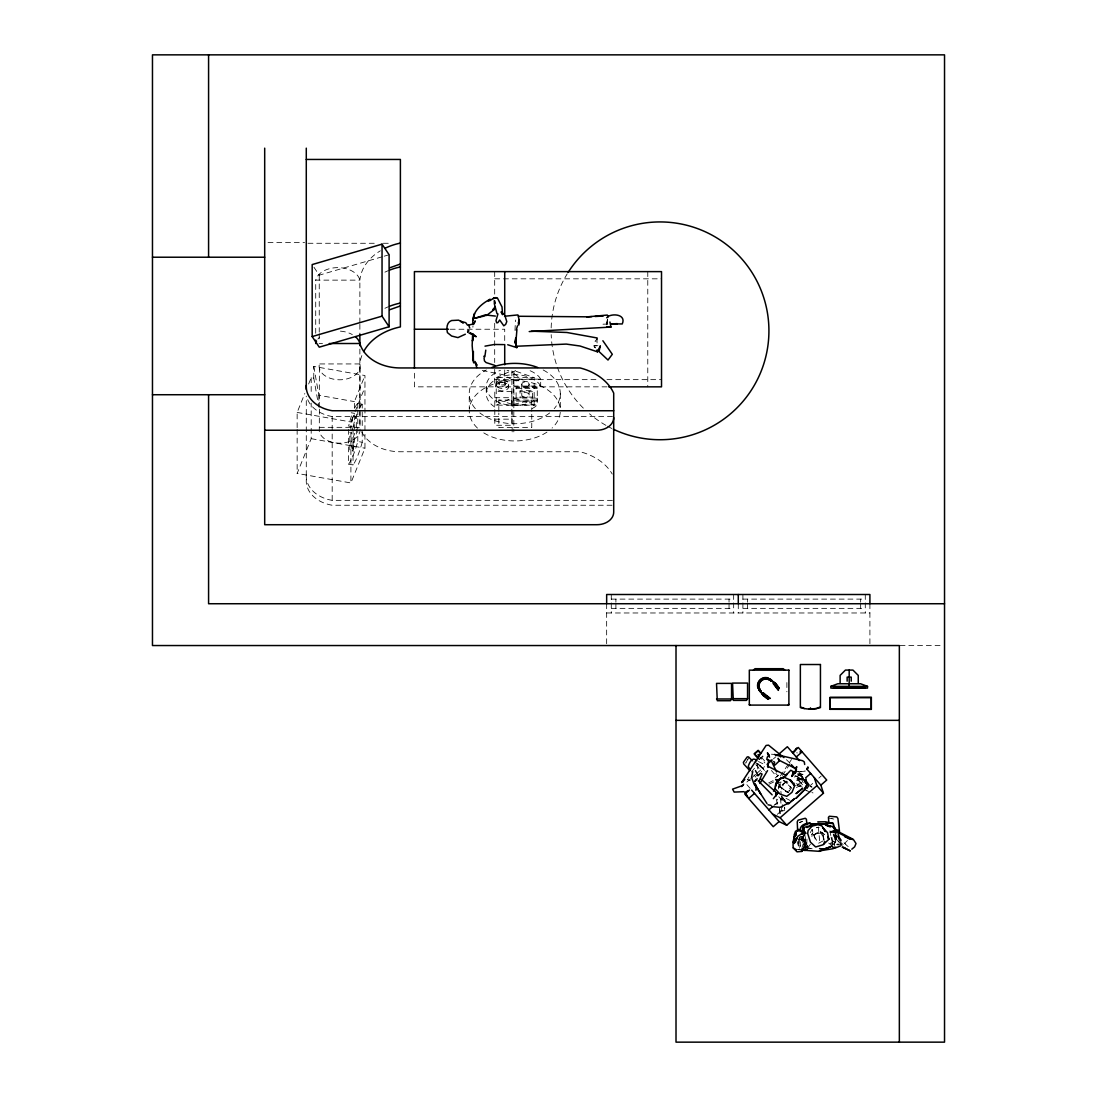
<?xml version="1.0" encoding="UTF-8"?>
<svg xmlns="http://www.w3.org/2000/svg" width="1097" height="1097" viewBox="0 0 1097 1097"><rect width="100%" height="100%" fill="white"/><g stroke="black" fill="none" stroke-linecap="round" stroke-linejoin="round"><path stroke-width="0.75" stroke-dasharray="5 3.75" d="M597.056 337.958L597.042 345.939L593.628 345.802L595.52 347.941L595.054 346.378M823.559 840.014L822.613 832.842L820.446 831.581L824.341 840.302M776.237 799.151L777.389 803.909L777.389 799.233M803.525 836.737L804.499 847.254L805.678 839.178L805.088 836.284M802.812 837.011L807.584 846.555L802.428 836.092L806.994 844.402L803.388 839.136L808.174 839.712M803.58 835.132L803.511 841.248L806.199 850.394L801.756 840.549L802.236 837.272M806.953 839.136L806.679 846.473L804.005 847.337M515 330.458L515.425 320.022M757.739 768.942L757.862 762.922L765.692 771.534M472.876 327.194L472.972 325.878M840.014 841.372L840.275 837.971M606.888 324.835L607.436 320.338M840.508 844.594L841.399 837.477M804.485 846.212L805.486 839.356L799.686 838.615M607.491 319.117L606.504 325.686L607.423 319.597M811.89 836.558L812.411 833.336L810.71 835.887M804.499 847.254L805.486 841.66L805.349 844.525L804.937 833.35M831.992 845.088L833.885 834.556M834.104 846.706L836.394 835.036M803.854 835.585L803.114 838.574L802.702 836.531L806.117 847.35M836.353 835.05L833.926 844.046L835.804 840.823L830.936 842.619M801.962 848.173L804.17 840.206L797.108 838.876M778.335 788.99L780.282 782.847L778.637 787.673M297.15 427.679L297.15 412.431L304.815 393.48M308.641 384.005L311.191 377.697L313.783 378.15L318.857 407.014M313.783 378.15L313.783 366.439L364.958 375.531L364.958 448.22L350.903 482.954L297.15 473.41L311.191 438.677L311.191 403.106M354.4 408.303L354.4 401.612L364.958 375.531M350.903 430.449L350.903 421.975L354.4 413.336L351.177 412.76M355.03 411.8L364.958 387.241M351.808 430.627L354.688 423.511L354.688 433.507L351.246 442.036L351.246 432.053M805.5 831.732L802.812 838.026L805.637 847.611L802.812 838.026L804.293 834.57M802.606 838.204L803.978 835.503M747.921 759.11L745.727 763.155L748.771 757.643M810.272 832.623L812.109 829.469L815.318 839.397L813.864 834.652L817.58 832.65L822.613 832.842L824.464 834.611L817.58 832.65L813.371 835.352L817.402 833.322L822.613 832.842L823.957 839.918M748.044 778.513L748.99 777.033M782.449 775.428L791.595 761.469M788.441 792.363L794.667 782.915M780.324 776.004L788.743 763.567M789.675 762.196L791.54 759.426M801.071 783.601L804.526 778.774M515.686 370.567L511.97 372.432L513.094 370.951L514.164 373.816L520.101 377.985L518.552 380.371L516.481 380.878L512.957 380.302L503.468 374.804L482.282 370.471M807.433 847.981L810.464 844.169M782.874 810.82L781.859 810.916L780.118 796.011M751.376 772.069L758 763.951L763.471 768.942L756.697 763.923M847.487 840.508L844.649 843.36L848.283 846.473M597.042 339.11L594.999 341.304L596.069 341.318M759.193 759.247L762.854 756.052L762.237 755.339M759.261 759.673L763.279 756.162L762.525 755.312M750.65 778.747L745.576 783.162L750.677 789.004M751.911 777.636L755.71 774.331M756.971 773.22L764.568 766.597M773.426 758.877L775.949 756.669M773.961 805.472L782.819 797.738M796.737 785.603L803.073 780.077M777.266 814.358L783.587 808.846M810.162 785.658L812.699 783.45M818.828 778.102L821.173 776.059M532.127 408.55A28.522 18.896 0 0 0 534.938 406.918L537.201 404.958L537.201 398.074L534.938 400.021A28.522 18.896 0 0 1 492.142 398.17A28.522 18.896 0 0 1 500.506 370.292M775.154 777.979L778.76 775.154M786.604 781.256L781.283 786.343L783.532 783.313L782.038 789.36L780.749 786.919L788.167 792.665L779.994 786.7L786.96 791.842L790.635 787.125L784.273 781.201L786.604 781.256L783.011 783.752L787.289 781.791M823.093 840.919L818.417 843.332L813.563 835.132L812.109 829.469M768.668 782.888L774.633 779.885M769.271 784.108L775.277 781.187M496.228 377.601L511.888 370.58L511.888 405.163L496.228 405.163L496.228 377.601L511.888 377.601M496.228 405.163L511.888 398.142M788.757 790.882L789.689 790.471M796.408 787.481L802.524 784.753L796.971 778.541L803.018 778.719M799.521 822.517L802.702 821.283M799.288 822.627L801.989 821.584M774.935 804.362L777.389 803.909M803.374 847.556L806.487 846.514L803.251 847.57M313.948 267.229L319.241 275.169L382.606 256.657M384.224 256.177L389.106 254.751M794.173 777.005L803.073 774.441L798.698 773.275M799.178 837.272L805.486 835.736L799.494 837.244L800.714 846.39L799.398 838.794M513.821 404.313L531.757 400.048L531.757 411.389M779.926 811.122L784.739 810.614M816.387 827.714L819.116 827.495L816.086 827.275M796.257 771.753L805.212 771.026L798.438 772.192M776.717 782.271L781.283 782.12M602.993 324.191L607.752 324.054M796.326 849.695L800.042 849.613M268.025 242.629L304.609 242.629M307.983 243.273L376.436 243.273M383.278 243.273L390.121 243.273M494.692 278.83L661.518 278.83M315.717 333.241L315.717 280.133L359.871 280.133A55.563 41.604 0 0 1 380.344 250.815M450.195 329.237L465.526 329.237M467.24 329.237L504.716 329.237L504.716 342.785M319.104 343.512L322.504 343.512M319.268 407.275L319.392 363.943L359.871 363.943A55.563 41.604 0 0 1 361.845 355.593M513.917 377.601L534.157 377.601L534.157 405.163L513.917 405.163L513.917 370.58L534.157 377.601M513.286 386.062L540.684 386.062L540.684 379.164L513.286 379.164L513.286 404.958L537.201 404.958M494.692 379.644L598.441 379.644M606.956 379.644L661.518 379.644M607.052 386.843L414.419 386.843L414.419 369.895M516.111 388.626L537.269 388.626M520.019 391.711L532.429 391.711M520.019 397.073L532.429 397.073M494.802 397.704L511.819 397.704M513.286 398.074L537.201 398.074M498.82 411.389L498.82 400.048L512.162 400.048L512.162 431.875M537.269 400.09L513.821 400.048L513.821 431.875M307.722 399.637A33.157 24.833 0 0 0 332.185 416.531L613.703 416.531M494.802 419.164L511.819 419.164M319.392 427.336L359.871 427.336L359.871 347.584M512.162 427.597L498.82 427.597L498.82 413.007M513.821 427.597L531.757 427.597L531.757 413.007M306.282 474.864A33.157 24.833 0 0 0 332.185 500.355L613.703 500.355M612.003 505.237L332.185 505.237A33.157 24.833 0 0 1 306.282 479.746L306.282 396.154M611.276 599.113L733.66 599.113M742.902 599.113L865.286 599.113M611.276 608.355L733.66 608.355M742.902 608.355L865.286 608.355M606.655 612.976L869.907 612.976M900.061 645.543L942.817 645.543M594.643 345.624L597.947 345.706M771.438 754.215L774.455 754.421M798.218 849.64L801.509 849.805M802.524 784.753L796.971 778.541L802.017 779.021L803.978 780.2M507.047 370.443L508.802 370.704M313.783 366.439L318.857 395.304L354.4 401.612M354.784 407.755A36.393 7.048 -79.9 0 1 357.787 403.408L362.229 404.19L362.229 427.377M297.15 412.431L350.903 421.975M348.613 429.38L348.613 464.154L353.056 464.95L353.056 426.856L348.613 426.075A36.393 7.048 -79.9 0 1 352.398 413.363M348.613 464.154A50.311 9.75 -79.9 0 0 357.787 441.488L362.229 442.269L362.229 429.023M311.191 438.677L364.958 448.22M798.767 839.452L802.977 840.206L801.016 837.614M828.893 818.101L834.762 819.24L831.951 818.664M806.72 847.789L810.848 848.694M805.349 847.501L811.533 848.872M809.133 848.091L812.164 848.845M830.114 843.415L834.488 844.525M796.971 778.541L804.965 780.79M498.82 400.048L512.162 404.313M783.093 780.721L787.852 782.284M797.354 785.411L802.113 786.974M810.107 786.288L811.999 786.947M810.093 786.535L811.862 787.152M806.089 790.293L806.981 790.594M805.651 790.402L810.066 791.911M811.917 792.555L813 792.925M513.917 398.142L534.157 405.163M796.189 783.697L802.483 785.891M797.876 773.92L801.427 775.277L803.909 779.007M798.698 774.249L801.427 775.277L798.561 774.002L801.496 775.524L803.402 778.349M750.334 780.68L747.345 779.514L750.087 781.146M798.013 774.852L800.714 776.114L803.662 780.008M795.202 775.51L803.114 779.83M758.397 761.51L764.417 764.527M788.194 792.487L785.411 791.074L788.167 792.665M753.996 761.908L758 763.951L764.595 770.451M786.028 798.355L789.936 800.399M797.601 774.002L801.688 776.265L803.594 778.774M788.565 803.882L781.955 800.152L778.788 796.765M835.708 835.119L839.671 838.725L834.94 834.104M785.959 802.14L782.065 799.521L784.067 801.66M594.492 347.187L595.52 347.941M828.66 843.044L831.183 845.06M786.439 759.686L791.033 764.211M798.026 771.26L803.114 776.155M843.127 844.525L840.988 842.715L840.727 843.634L844.059 847.309M797.121 776.703L804.238 782.847M806.775 847.638L804.965 846.061L802.812 836.353M847.693 846.253L835.845 834.995M782.23 797.629L785.493 800.563M783.724 780.31L791.691 787.989M841.248 844.978L833.13 833.912L835.818 841.522M753.858 774.935L755.888 777.101M761.291 757.177L764.623 760.907M775.744 773.358L777.965 775.84L776.868 776.799L771.41 770.492M835.53 838.259L843.511 847.323M758.301 755.367L764.856 762.922M755.874 764.582L761.702 771.698M803.717 779.021L800.961 775.072L803.635 778.897M540.684 379.164L539.463 377.217A28.522 18.896 0 0 0 529.028 370.292M540.684 386.062L539.463 384.101A28.522 18.896 0 0 0 495.967 379.343A28.522 18.896 0 0 0 497.407 408.55M781.942 796.244L785.205 801.55M796.902 841.344L799.247 848.338M823.957 838.931L823.216 836.175L824.053 841.07M798.109 841.66L799.617 847.241M834.186 834.844L835.009 837.902L834.529 835.557M801.413 837.614L804.115 848.42M831.073 837.134L832.746 844.087L832.02 837.45L832.746 844.087M796.929 752.377L797.08 753.091M835.599 834.954L836.504 839.808M829.963 830.731L830.799 835.544M818.348 826.946L819.843 843.003M778.568 782.751L779.336 789.374M798.506 838.807L799.548 848.173M784.698 807.872L784.78 808.667M784.382 807.131L784.643 809.682M779.652 808.571L780.282 814.618M779.432 808.832L780.077 815.016M780.022 782.6L781.187 794.214M781.366 795.874L782.545 807.502M839.466 835.777L840.329 846.02M837.957 834.104L838.588 841.893M838.163 834.186L838.752 841.701M869.907 603.734L869.907 643.87M865.286 594.505L865.286 602.198M865.286 602.897L865.286 612.976M860.665 599.113L860.665 602.198M860.665 603.734L860.665 608.355M786.878 682.567L786.878 691.809M747.523 599.113L747.523 602.198M747.523 603.734L747.523 608.355M742.902 594.505L742.902 602.198M742.902 602.897L742.902 612.976M738.281 603.734L738.281 612.976M733.66 594.505L733.66 602.198M733.66 602.897L733.66 612.976M729.039 599.113L729.039 602.198M729.039 603.734L729.039 608.355M647.779 271.617L647.779 386.843M615.897 599.113L615.897 602.198M615.897 603.734L615.897 608.355M611.276 594.505L611.276 602.198M611.276 602.897L611.276 612.976M606.655 603.734L606.655 643.87M560.306 393.549L560.306 409.208A45.539 30.181 0 0 0 514.767 380.604A45.539 30.181 0 0 0 469.297 409.208L469.228 393.549M532.429 398.115L532.429 390.669L520.019 390.669L520.019 398.115M529.124 384.293A3.675 2.441 0 0 1 523.612 386.405A3.675 2.441 0 0 1 523.612 382.181A3.675 2.441 0 0 1 529.124 384.293L529.124 394.975M521.774 384.293L521.774 394.975M508.72 384.238A6.445 4.265 0 0 1 499.066 387.94A6.445 4.265 0 0 1 499.066 380.549A6.445 4.265 0 0 1 508.72 384.238L508.72 386.651A6.445 4.265 0 0 1 499.066 390.354A6.445 4.265 0 0 1 499.066 382.963A6.445 4.265 0 0 1 508.72 386.651M505.511 382.867A3.222 2.139 0 0 1 500.671 384.718A3.222 2.139 0 0 1 500.671 381.016A3.222 2.139 0 0 1 505.511 382.867L505.511 384.238A3.222 2.139 0 0 1 500.671 386.089A3.222 2.139 0 0 1 500.671 382.4A3.222 2.139 0 0 1 505.511 384.238M504.716 369.895L504.716 386.843M499.066 382.867L499.066 384.238M495.844 384.238L495.844 386.651M494.692 271.617L494.692 295.916M494.692 323.245L494.692 362.545M494.692 369.387L494.692 386.843M486.245 386.665L486.245 393.549M359.994 367.865L359.994 431.258A20.528 13.603 0 0 1 339.631 443.188A20.528 13.603 0 0 1 319.268 431.258L319.392 408.495M359.871 322.957L359.871 280.133A22.351 14.81 0 0 0 337.794 267.627A22.351 14.81 0 0 0 315.717 280.133M359.871 324.328L359.871 333.968M357.787 403.408L357.787 408.372M357.787 410.031L357.787 441.488M356.333 427.405L356.333 415.996L354.4 420.782L354.4 414.625A6.596 1.275 -79.9 0 0 351.78 421.097L351.78 427.254M356.333 429.023L356.333 433.918L354.4 438.69L354.4 444.806A7.514 1.454 -79.9 0 1 351.78 451.292L351.78 445.176L349.792 450.113L349.792 432.191M350.903 432.136L350.903 482.954M332.185 416.531L332.185 500.355M319.241 275.169L319.241 332.103M319.241 333.776L319.241 342.154M318.857 395.304L318.857 403.669M311.191 377.697L311.191 392.932M297.15 429.366L297.15 473.41M611.865 428.502A108.891 108.891 0 0 1 607.423 426.185M605.955 425.362A108.891 108.891 0 0 1 589.487 413.802M583.343 408.153A108.891 108.891 0 0 1 551.188 334.626M551.16 327.907A108.891 108.891 0 0 1 567.218 273.866M361.653 431.82A41.357 30.977 0 0 0 400.391 451.758L580.094 451.758A53.931 40.397 0 0 1 612.236 474.069M359.871 363.943A20.528 13.603 0 0 1 339.631 379.795A20.528 13.603 0 0 1 319.392 363.943M384.924 272.166A55.563 41.604 0 0 1 388.585 270.52M384.924 308.298A55.563 41.604 0 0 1 388.585 306.653M560.252 412.349A45.539 30.181 0 0 1 552.079 428.077M546.964 432.108A45.539 30.181 0 0 1 482.57 432.108M477.456 428.077A45.539 30.181 0 0 1 469.228 410.772M543.166 369.963A45.539 30.181 0 0 1 554.204 408.646M549.652 412.952A45.539 30.181 0 0 1 479.896 412.952M475.33 408.646A45.539 30.181 0 0 1 486.369 369.963M317.869 339.11A22.351 14.81 0 0 1 319.707 337.122M340.413 331.129A22.351 14.81 0 0 1 352.315 334.571M353.056 426.856A36.393 7.048 -79.9 0 1 356.84 414.145M359.226 408.55A36.393 7.048 -79.9 0 1 362.229 404.19M362.229 442.269A50.311 9.75 -79.9 0 1 353.056 464.95M351.959 421.179L352.302 419.904L351.959 421.179M353.111 417.025L353.508 415.736L353.111 417.025M352.398 447.658C353.152 451.786 354.345 442.516 353.44 441.405L352.398 447.658M797.958 779.802L796.491 780.159L802.277 781.846L802.017 779.021L797.958 779.802M537.269 387.598L516.111 387.598L516.111 401.132L537.269 401.132L537.269 387.598M511.819 391.615L494.802 391.615L494.802 425.266L511.819 425.266L511.819 391.615M835.516 842.277L832.308 841.33L835.503 842.249M522.844 396.703A3.675 2.441 0 0 0 529.001 395.606A3.675 2.441 0 0 0 524.503 392.616A3.675 2.441 0 0 0 522.844 396.703"/><path stroke-width="1.5" d="M597.042 339.11L597.056 337.958L566.902 332.487L531.263 331.157M472.999 324.493C471.12 312.796 480.692 304.143 490.14 299.22L488.288 301.25M803.607 833.597L803.676 827.481L812.164 825.287L806.967 827.536M472.615 334.571L472.163 345.363L473.369 360.31L473.342 351.41L472.684 359.83L473.753 362.929M591.708 316.649L586.826 316.896L607.299 315.058L607.957 317.156L606.668 317.76M756.286 785.233L755.929 790.293M804.937 833.35L803.553 830.731L803.676 827.481L802.716 834.008M515.741 338.013L515.467 342.785L516.824 347.626L507.719 344.746M795.38 772.069L795.311 773.22L796.669 766.611L795.078 772.946M767.927 767.475L768.531 759.535M515.782 343.594L516.906 329.731M518.799 325.096L519.21 320.022L517.907 314.921L504.538 316.251M515.919 337.835L515.467 342.785L516.824 347.626M801.811 834.282L802.812 825.931L809.97 822.956M759.289 780.543L762.072 774.043L760.399 773.207L758.288 775.648L756.793 775.456M795.64 835.708L796.257 832.609L795.243 835.749L796.011 834.09C793.076 837.889 792.774 843.25 793.227 847.912L796.984 851.821L801.893 851.409L803.292 848.927L801.893 851.409M607.875 316.553L607.985 315.826M801.139 830.978L798.218 829.483L797.972 830.882L795.558 831.142L794.214 834.694L794.324 838.821M514.918 342.826L515.782 337.849M798.218 829.483L797.972 830.882L797.533 829.538L799.864 830.415M800.111 831.581C799.014 825.465 805.692 822.531 810.71 823.449M473.52 335.367L472.492 340.948L473.52 335.367L472.642 333.845L470.01 333.131L476.194 336.738L472.642 333.845L469.146 333.296M518.36 324.369L519.21 320.022L518.346 322.888M806.144 779.007L805.582 781.352L806.61 783.916L804.636 781.311M752.775 771.616L751.555 777.17L752.089 778.87L754.119 784.232L757.657 789.031L754.626 783.546L760.646 793.693L756.711 787.756M485.779 350.149L484.833 356.799L483.763 356.251M775.373 787.002C775.798 782.38 778.993 777.883 783.793 777.142L790.937 780.296L794.708 785.63L792.007 792.295L786.782 796.34L780.173 794.173L774.935 788.578L776.95 780.982L783.793 777.142M516.193 330.074L517.496 325.768M824.67 841.632L823.559 844.361M795.133 773.316L796.504 769.696L791.787 776.457L793.117 772.411L793.762 774.797M833.487 832.102L834.104 830.58L830.141 832.157C837.258 831.046 843.566 835.407 849.421 838.848L845.76 836.764M497.942 313.879L495.995 320.639L496.639 322.792L497.805 322.696L499.711 319.995L503.784 325.809L505.635 324.438L506.787 321.613L504.922 315.703M473.945 323.944L475.22 320.914L473.547 323.807L468.652 325.165L467.5 325.165L465.759 322.696L460.63 321.284L463.126 322.929M775.428 785.274L776.69 782.298L781.146 777.91M806.748 769.326L807.858 766.913L808.009 768.38M803.292 848.749L802.085 851.286L802.949 849.599M770.656 679.468L771.726 681.264L770.135 680.222L770.656 679.468L770.574 680.455L770.684 679.592L767.283 677.699A8.09 8.049 -45 0 0 757.684 687.284L759.59 690.699L760.44 690.575L759.439 690.671L760.207 690.164L761.236 691.741L759.439 690.671M796.779 838.231L794.159 843.483L797.903 836.188L804.032 832.308L805.993 833.377L803.553 830.731M804.732 780.255L807.214 783.985L804.581 789.031L807.406 784.286L805.308 781.174M759.933 783.45L767.557 770.588M731.548 698.981L730.506 700.709L717.273 700.709L716.533 683.39L731.548 683.39L731.548 698.981L716.533 698.981M747.564 698.666L746.522 700.393L733.29 700.393L732.549 683.074L747.564 683.074L747.564 698.666L732.549 698.666M755.655 780.118L754.736 781.654L757.204 778.733M743.368 781.517L741.654 782.49L766.104 745.439L768.544 745.151L783.889 757.616M806.816 788.537L809.12 785.068L805.28 779.775M773.495 791.143L775.373 788.304M793.172 753.282L796.641 748.127M795.188 750.691L796.628 748.565M800.124 752.048L800.659 751.267M800.426 752.048L801.057 751.102M770.396 680.483L770.917 679.729L772.123 680.661M771.726 681.264L771.918 680.455M793.09 842.126L795.723 838.657M773.358 798.657L777.101 793.954M783.039 778.404L790.772 770.245L794.859 772.494M494.898 307.229L492.841 309.615L494.336 309.464L486.588 315.47L484.668 315.113L474.919 318.253L484.929 315.867M769.244 754.873L767.269 757.122L766.817 759.453L769.162 760.468M467.733 332.021L468.926 330.691C465.855 332.501 469.063 332.816 468.172 329.854M741.435 786.549L743.656 784.245M788.181 705.097L788.894 704.37M797.396 830.868L798.095 830.21M741.654 782.49L744.794 779.556M753.42 670.144L754.983 668.704L783.231 668.704L784.808 670.144M767.091 764.39L772.165 759.974M778.486 754.462L787.344 746.728L799.425 760.578M749.512 790.032L744.836 794.105L773.248 826.685L779.103 821.584L786.7 825.246L823.463 793.186L820.858 785.15L806.871 769.107M792.445 752.569L798.287 747.468L826.713 780.049L820.858 785.15M748.661 798.493L754.503 793.392M796.271 756.957L802.113 751.856M768.901 809.888L772.699 806.583M805.596 777.869L810.656 773.454M772.549 814.07L780.145 817.731L816.895 785.671L814.303 777.636M777.581 780.982L778.541 780.324L776.018 779.556L777.32 781.818M785.863 774.935L786.782 774.153M851.807 849.188L854.618 846.87L856.003 843.524L853.329 839.383L836.38 830.703M779.281 779.377L777.622 780.639L778.541 780.324M791.239 801.084L794.735 798.547L788.565 803.882L786.823 803.361L789.25 802.606L780.145 807.365L771.794 806.569M760.468 690.424L759.714 690.945L760.632 692.152M760.427 691.946L761.236 691.741M489.715 300.77L494.048 297.945L497.311 297.808L502.015 306.941L502.563 314.688L501.082 311.932L503.825 314.222M835.791 847.062L832.993 848.721L819.336 850.902L832.308 845.993L824.848 848.982L819.514 848.639M465.334 334.215L457.943 337.602L451.621 336.039L447.411 332.624C446.41 328.264 446.589 322.285 451.58 320.53L458.642 320.159L463.126 322.765M748.332 790.69L744.849 792.391L747.674 796.957M607.546 316.745C613.374 313.002 626.401 314.743 622.232 323.958L610.974 323.834L617.323 323.67L612.222 323.944M827.426 847.83L819.377 851.341L806.199 850.394L805.28 848.831L807.269 849.654L801.729 849.037M840.329 846.02L834.954 848.091L832.678 847.227M830.854 686.365L837.793 683.76L860.583 683.76L867.508 686.365L867.508 688.093L830.854 688.093L830.854 686.365L867.508 686.365M400.391 264.034L389.833 267.778M400.391 305.953L389.833 309.683M809.929 825.259L812.863 824.396M827.577 849.064L828.523 848.79M382.044 244.151L312.179 264.569L312.179 336.573L319.241 347.173L389.106 326.755L389.106 254.751L382.044 244.151L382.044 316.155L389.106 326.755M312.179 336.573L382.044 316.155M742.93 785.452L732.563 789.141L734.167 792.089L743.944 791.691M801.441 833.885L803.772 833.528M529.207 331.568L610.96 327.071L609.905 321.997M811.273 824.409L824.67 823.765L830.758 826.727L824.176 823.874L817.69 823.628L824.149 823.833L811.273 824.409L818.376 824.066L812.041 824.149M484.997 346.158L494.308 344.485L503.496 344.595M795.956 838.958L797.108 838.876M594.972 316.485L603.103 316.073M485.436 314.949L495.364 316.073M586.456 316.814L518.552 316.265M817.759 821.886L825.506 821.804L833.213 823.463L836.147 832.801M306.282 159.449L400.391 159.449L400.391 326.906A55.563 41.604 0 0 0 363.683 351.561M152.469 257.219L264.692 257.219M414.419 329.237L448.495 329.237M329.292 343.512L359.871 343.512A41.357 30.977 0 0 0 400.391 367.948L580.094 367.948A53.931 40.397 0 0 1 613.703 393.124L613.703 512.176A16.743 12.533 0 0 1 596.96 524.709L264.692 524.709L264.692 148.15M608.684 386.843L661.518 386.843L661.518 271.617L414.419 271.617L414.419 368.194M152.469 394.728L264.692 394.728M613.703 410.744L332.185 410.744A33.157 24.833 0 0 1 306.282 385.253M264.692 430.23L596.96 430.23A16.743 12.533 0 0 0 613.703 417.683M944.531 603.734L208.581 603.734L208.581 394.728M809.408 708.881L811.396 708.881M809.408 709.032L816.483 708.539L819.582 707.208M830.086 709.306L871.361 709.389L871.361 697.226L830.086 697.308L830.086 709.389M676.013 720.345L899.348 720.345M835.777 830.607L839.027 830.662L834.666 829.606M837.052 844.457L838.999 844.512M826.041 823.12L830.84 823.285M826.507 823.189L833.213 823.463L832.376 823.34M606.71 326.687L610.96 327.071M771.136 805.404L768.023 804.787M801.139 849.928L805.404 850.532M774.455 754.421L778.747 755.641L775.318 754.695L777.924 755.422M779.871 755.435L802.62 760.715L804.266 761.908L804.691 764.486M849.311 838.341L852.726 839.52L844.676 836.709M804.32 708.539L801.221 707.208M517.304 346.899L515.343 346.295L566.258 344.088L580.025 346.008L597.44 351.808L599.305 350.135L600.361 345.816L597.44 351.808L596.645 350.217M494.843 365.383L486.108 362.586L484.476 360.94L484.01 357.814M829.551 826.713L825.451 825.013L834.09 826.85L835.297 833.336M770.574 680.455L767.352 679.112A6.966 6.925 -45 0 0 759.097 687.366L760.44 690.575M770.368 680.25L767.036 678.796A6.966 6.925 -45 0 0 758.781 687.051L760.235 690.37M842.181 847.103L850.367 850.957L843.511 847.323L845.17 848.529M768.407 754.75L767.42 752.816L769.546 757.218M756.889 760.756C752.556 756.011 749.429 762.634 748.25 766.35L750.485 770.327M767.434 766.035L786.576 775.648M772.137 794.859L758.178 780.762M770.889 679.811L767.585 678.015A8.09 8.049 -45 0 0 758 687.6L759.796 690.904M793.227 847.912L796.326 849.695M770.355 698.364L762.922 692.728L764.582 694.044M770.135 680.222L771.52 681.045M761.537 693.455L765.665 696.321M832.801 826.727L834.748 827.988M769.107 698.158C772.905 700.791 758.905 690.315 764.239 694.497M762.785 694.374L763.841 694.963M776.018 779.556L777.43 780.584M765.267 696.952L762.744 695.114L768.339 699.324L765.816 697.5M765.281 696.033L761.633 693.345L766.296 696.952M765.199 696.156L764.801 695.663M763.567 694.881L760.646 691.576L761.757 693.469M764.28 695.608L762.634 694.113M773.7 761.537L774.605 762.237L773.687 764.815L775.126 764.911L779.35 760.865L778.143 758.329L778.774 760.07L796.038 768.778M769.504 698.405L763.306 693.743L764.431 694.634M760.907 779.062L775.428 791.65M835.653 830.182L837.806 832.033M832.897 826.411L838.725 832.5M773.316 681.648L776.731 685.831M771.794 680.716L773.865 682.073M771.685 680.798L774.304 683.033M749.32 704.37L750.046 705.097M791.376 764.65L795.969 769.587M597.604 350.217L608.012 360.035L612.304 354.29L602.87 340.742M779.46 755.614L780.543 756.807M752.419 760.783L748.511 756.889L747.208 756.903L743.368 762.36L743.766 764.006L749.813 770.588M468.652 325.165L469.763 328.03M816.895 785.671L823.463 793.186M760.728 753.241L758.178 750.321L754.16 753.831L758.507 758.822M760.536 753.406L758.233 750.759L754.571 753.941L756.889 756.587M780.145 817.731L786.7 825.246M751.637 790.101L779.103 821.584M774.084 682.649L775.579 684.309M773.138 683.458L778.349 690.383M838.876 832.609L833.843 827.481L838.135 832.239M774.605 684.459L773.714 683.335L776.47 687.106M777.471 688.409L778.376 689.533M774.468 684.254C770.272 678.906 780.899 693.085 778.13 689.122M774.537 683.198L775.456 684.391M774.866 683.596L776.923 686.324L776.415 685.406M776.292 685.694L774.194 682.567M804.649 780.337L807.406 784.286M804.526 780.173L807.214 783.985M776.813 782.572L777.403 783.409M766.995 803.58L759.563 792.034M755.476 770.601L757.78 775.113M760.207 690.164L761.03 691.535M475.193 362.545L476.756 365.178M496.982 313.591L494.336 303.773L494.39 300.551L495.323 303.238M746.001 793.899L747.427 796.806M770.958 760.152L776.607 771.89M475.604 362.449L476.893 365.136M780.803 755.984L781.078 756.683M827.837 836.545L828.77 839.37L823.079 844.786L815.647 846.98L810.45 842.153L807.694 833.555L808.091 830.456L812.137 826.096L817.937 824.738L821.79 825.808L825.369 831.553L822.86 827.591L827.536 832.664L828.77 839.37L828.413 838.094M474.809 361.311L476.784 367.55M828.838 822.832L828.427 817.347L829.373 816.25L836.792 816.908L837.889 818.417L839.52 831.526M806.898 824.683L806.391 819.198L805.28 818.266L798.081 820.158L797.245 821.831L797.601 830.306M794.461 836.161L794.475 838.657M899.348 1042.15L899.348 645.543L152.469 645.543L152.469 54.85L944.531 54.85L944.531 1042.15L676.013 1042.15L676.013 645.543M869.907 603.734L869.907 594.505L606.655 594.505L606.655 603.734M864.916 688.093L833.459 688.093M858.252 682.896L858.252 675.395L852.945 670.075L845.43 670.075L840.124 675.395L840.124 682.896M851.231 681.182L851.231 677.11L847.145 677.11L847.145 681.182M849.188 670.075L849.188 688.093M810.477 707.867L810.477 709.032M738.281 594.505L738.281 603.734M504.716 271.617L504.716 315.675M504.716 344.485L504.716 364.807M359.871 334.393L359.871 345.665M315.717 340.097L315.717 343.512A22.351 14.81 0 0 1 316.526 341.249M306.282 148.15L306.282 389.339M208.581 54.85L208.581 257.219M568.109 272.44A108.891 108.891 0 0 1 714.6 236.595A108.891 108.891 0 0 1 756.423 381.482A108.891 108.891 0 0 1 613.374 429.229M384.924 248.32A55.563 41.604 0 0 1 400.391 243.081M355.881 337.122A22.351 14.81 0 0 1 359.871 343.512M389.833 306.159A55.563 41.604 0 0 1 400.391 303.06M389.833 270.027A55.563 41.604 0 0 1 400.391 266.928M492.005 367.426A45.539 30.181 0 0 1 537.544 367.426M758.342 754.64L758.301 755.367L759.069 754.695L758.342 754.64M473.383 318.72L473.04 320.297L474.507 313.673L473.383 318.72M776.553 793.529L775.634 796.189L777.375 793.323L775.606 793.049L778.02 793.268L776.553 793.529M804.965 789.319L796.011 798.342L804.965 789.319M802.634 788.359L796.189 793.515L802.634 788.359M495.378 297.767L493.239 298.549L496.214 297.602L495.378 297.767M820.446 664.521L800.357 664.521L800.357 707.579A34.076 34.076 0 0 0 820.446 707.579L820.446 664.521M788.894 670.144L749.32 670.144L749.32 705.097L788.894 705.097L788.894 670.144M871.21 697.706L830.223 697.706L830.223 709.211L871.21 709.211L871.21 697.706M793.83 784.506L790.183 780.324L794.708 785.63L793.83 784.506M775.894 683.774L775.085 682.759L779.295 688.368L775.894 683.774M776.415 685.611L774.413 682.951L776.415 685.611"/></g></svg>
